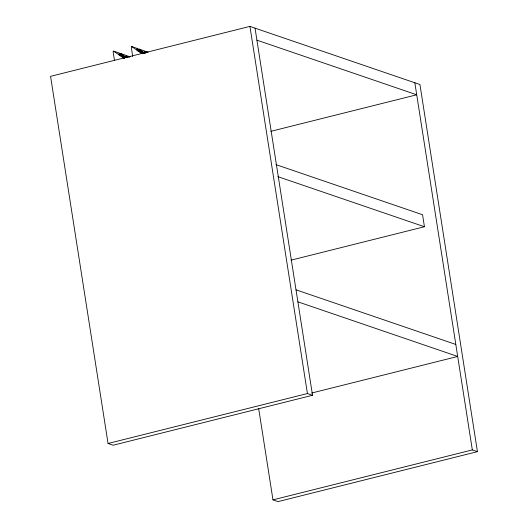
<?xml version="1.0" encoding="UTF-8"?>
<svg xmlns="http://www.w3.org/2000/svg" width="528" height="528" viewBox="0 0 528 528"><rect width="100%" height="100%" fill="white"/><g stroke="black" fill="none" stroke-linecap="round" stroke-linejoin="round"><path stroke-width="0.79" d="M136.904 48.84L137.458 48.523L144.038 53.156M138.508 49.388L139.062 49.078L144.731 51.011L146.705 52.397M127.472 56.258L130.119 56.753M126.146 55.711L126.608 55.552L129.241 57.4M125.915 57.691L119.335 53.064L113.665 51.13L113.098 51.619L114.464 60.337M137.458 48.523L131.789 46.589L131.274 46.82L132.713 56.588M126.608 55.552L120.938 53.612L120.371 54.107M148.236 52.213L146.111 51.487L145.543 51.975M258.694 408.679L272.969 499.858L278.071 501.6L477.431 451.658L419.938 84.52L249.929 26.4L50.569 76.342L108.062 443.48L113.164 445.223L312.523 395.287L255.031 28.142M270.752 131.353L416.717 94.789L256.912 40.161M291.001 260.172L424.433 226.743L422.552 214.731L275.999 164.63M108.062 443.48L307.421 393.545L312.523 395.287M311.764 393.017L457.697 356.466L297.891 301.831M272.969 499.858L472.329 449.915L477.431 451.658M277.88 176.642L424.433 226.743M296.003 289.819L455.816 344.447M126.964 57.275L126.185 57.149M145.761 52.477L144.177 51.79L145.094 52.78M145.867 53.143L144.283 52.457L144.619 52.945M127.637 57.017L126.053 56.331L126.971 57.321M141.748 52.615L137.009 49.975L137.927 50.959M142.553 53.618L141.431 52.886A12.817 1.406 32.2 0 1 138.633 50.919L136.904 49.302L141.643 51.949A12.817 1.406 32.2 0 1 143.458 53.203M123.625 57.156L118.886 54.509L119.222 55.004M124.43 58.159L123.308 57.427A12.817 1.406 32.2 0 1 120.509 55.46L118.78 53.843L123.519 56.489A12.817 1.406 32.2 0 1 125.334 57.743M146.111 51.487L147.431 52.411M139.062 49.078L144.989 53.242M131.789 46.589L141.662 53.533M127.994 56.027L129.307 56.951M120.938 53.612L126.865 57.776M113.665 51.13L124.199 58.535M414.836 82.777L472.329 449.915M249.929 26.4L307.421 393.545"/></g></svg>
